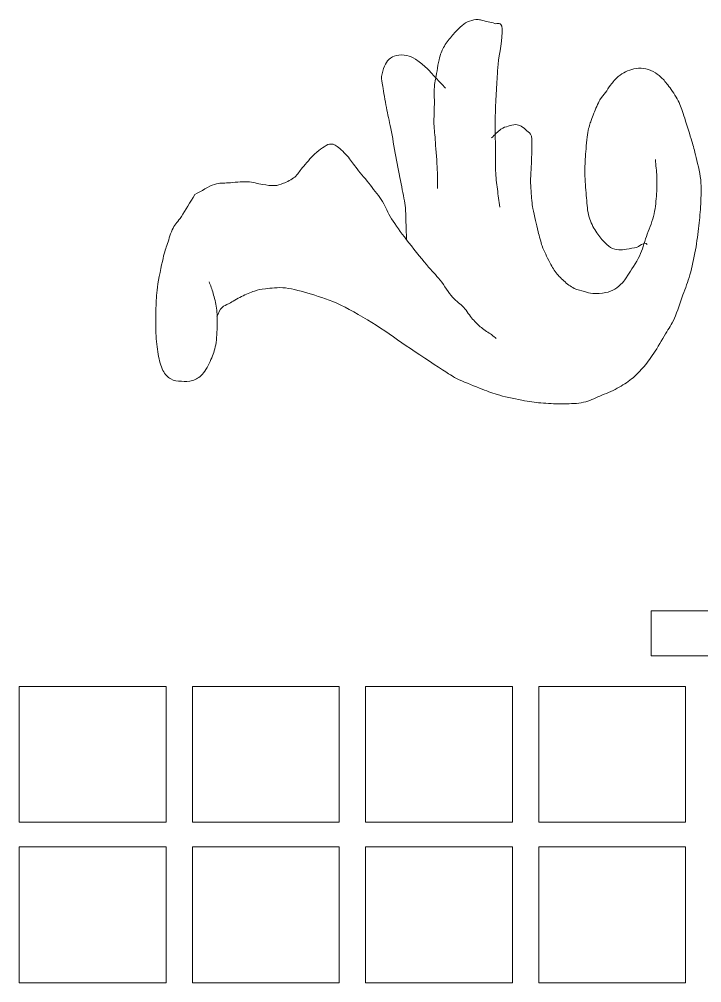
# Model space of a CAD drawing. Header units: millimetres. Extents: x -603 to 15, y -248 to 268.
# Drawn here: x -284.8 to -240.2, y 204.6 to 267.7 of the extents above; entities that cross this region are included whole.
import ezdxf

# ---------------------------------------------------------------- set-up
doc = ezdxf.new("R2010")
doc.units = ezdxf.units.MM
doc.header["$MEASUREMENT"] = 0
doc.layers.add('Camada 1', color=7, linetype='Continuous')

msp = doc.modelspace()

# ---------------------------------------------------------------- linework, layer by layer
at = {"layer": 'Camada 1', "color": 250, "lineweight": 9}
for points, knots in [([(-257.4505, 256.6172), (-257.4582, 257.0247), (-257.4499, 257.3382), (-257.4737, 257.8397), (-257.4737, 257.8397), (-257.4975, 258.3413), (-257.5573, 259.1217), (-257.5932, 259.6227), (-257.5932, 259.6227), (-257.6291, 260.1236), (-257.6771, 260.4271), (-257.6889, 260.8452), (-257.6889, 260.8452), (-257.7007, 261.2634), (-257.6681, 261.7196), (-257.6638, 262.1187), (-257.6638, 262.1187), (-257.6595, 262.5177), (-257.6794, 262.9472), (-257.663, 263.2394), (-257.663, 263.2394), (-257.6465, 263.5316), (-257.6225, 263.528), (-257.5658, 263.8507), (-257.5658, 263.8507), (-257.5092, 264.1733), (-257.4175, 264.822), (-257.3233, 265.1751), (-257.3233, 265.1751), (-257.229, 265.5282), (-257.1511, 265.6906), (-257.0086, 265.9392), (-257.0086, 265.9392), (-256.866, 266.1879), (-256.6506, 266.4442), (-256.4764, 266.6524), (-256.4764, 266.6524), (-256.3023, 266.8605), (-256.1292, 267.0424), (-255.9649, 267.1874), (-255.9649, 267.1874), (-255.8005, 267.3323), (-255.6626, 267.4387), (-255.4922, 267.5201), (-255.4922, 267.5201), (-255.3219, 267.6013), (-255.0909, 267.6521), (-254.9471, 267.6734), (-254.9471, 267.6734), (-254.8032, 267.6949), (-254.7654, 267.6736), (-254.6321, 267.648), (-254.6321, 267.648), (-254.4988, 267.6224), (-254.301, 267.5584), (-254.1476, 267.5201), (-254.1476, 267.5201), (-253.9943, 267.4816), (-253.866, 267.4948), (-253.7117, 267.4176), (-253.7117, 267.4176), (-253.5573, 267.3406), (-253.2759, 267.6245), (-253.2275, 267.0594), (-253.2275, 267.0594), (-253.1791, 266.4943), (-253.4225, 265.3968), (-253.4836, 264.7568), (-253.4836, 264.7568), (-253.5446, 264.1169), (-253.5631, 263.7464), (-253.5937, 263.2219), (-253.5937, 263.2219), (-253.6244, 262.6972), (-253.6551, 262.2503), (-253.6677, 261.6101), (-253.6677, 261.6101), (-253.6802, 260.9698), (-253.6712, 260.0211), (-253.6693, 259.3842), (-253.6693, 259.3842), (-253.6674, 258.7473), (-253.6783, 258.2603), (-253.6561, 257.7888), (-253.6561, 257.7888), (-253.6339, 257.3173), (-253.5843, 256.9656), (-253.5362, 256.5663), (-253.5362, 256.5663), (-253.4882, 256.1669), (-253.4241, 255.7852), (-253.368, 255.3946)], [0, 0, 0, 0, 0.0416667, 0.0416667, 0.0416667, 0.0416667, 0.0833333, 0.0833333, 0.0833333, 0.0833333, 0.125, 0.125, 0.125, 0.125, 0.1666667, 0.1666667, 0.1666667, 0.1666667, 0.2083333, 0.2083333, 0.2083333, 0.2083333, 0.25, 0.25, 0.25, 0.25, 0.2916667, 0.2916667, 0.2916667, 0.2916667, 0.3333333, 0.3333333, 0.3333333, 0.3333333, 0.375, 0.375, 0.375, 0.375, 0.4166667, 0.4166667, 0.4166667, 0.4166667, 0.4583333, 0.4583333, 0.4583333, 0.4583333, 0.5, 0.5, 0.5, 0.5, 0.5416667, 0.5416667, 0.5416667, 0.5416667, 0.5833333, 0.5833333, 0.5833333, 0.5833333, 0.625, 0.625, 0.625, 0.625, 0.6666667, 0.6666667, 0.6666667, 0.6666667, 0.7083333, 0.7083333, 0.7083333, 0.7083333, 0.75, 0.75, 0.75, 0.75, 0.7916667, 0.7916667, 0.7916667, 0.7916667, 0.8333333, 0.8333333, 0.8333333, 0.8333333, 0.875, 0.875, 0.875, 0.875, 0.9166667, 0.9166667, 0.9166667, 0.9166667, 1, 1, 1, 1]), ([(-256.9381, 263.1885), (-257.1474, 263.4092), (-257.3486, 263.6214), (-257.5658, 263.8507), (-257.5658, 263.8507), (-257.7831, 264.0799), (-258.0203, 264.3599), (-258.2419, 264.5638), (-258.2419, 264.5638), (-258.4635, 264.7677), (-258.6881, 264.9456), (-258.8939, 265.0732), (-258.8939, 265.0732), (-259.0996, 265.2009), (-259.2631, 265.2853), (-259.4736, 265.3279), (-259.4736, 265.3279), (-259.684, 265.3706), (-259.9554, 265.3707), (-260.1501, 265.3279), (-260.1501, 265.3279), (-260.3448, 265.2852), (-260.5021, 265.1944), (-260.6336, 265.0732), (-260.6336, 265.0732), (-260.765, 264.9522), (-260.8417, 264.8049), (-260.9238, 264.6148), (-260.9238, 264.6148), (-261.0059, 264.4246), (-261.0958, 264.191), (-261.1176, 263.9526), (-261.1176, 263.9526), (-261.1395, 263.7141), (-261.0978, 263.6303), (-261.0456, 263.2903), (-261.0456, 263.2903), (-260.9935, 262.9503), (-260.8933, 262.3735), (-260.8051, 261.915), (-260.8051, 261.915), (-260.7168, 261.4564), (-260.6205, 261.0745), (-260.5162, 260.5396), (-260.5162, 260.5396), (-260.4119, 260.0047), (-260.2916, 259.3086), (-260.1793, 258.7057), (-260.1793, 258.7057), (-260.0669, 258.1029), (-259.9426, 257.4577), (-259.8423, 256.9228), (-259.8423, 256.9228), (-259.742, 256.3879), (-259.6301, 255.8989), (-259.5776, 255.4965), (-259.5776, 255.4965), (-259.5251, 255.0941), (-259.5459, 254.9022), (-259.53, 254.5286), (-259.53, 254.5286), (-259.5142, 254.1551), (-259.4985, 253.6796), (-259.4827, 253.2552)], [0, 0, 0, 0, 0.0588235, 0.0588235, 0.0588235, 0.0588235, 0.1176471, 0.1176471, 0.1176471, 0.1176471, 0.1764706, 0.1764706, 0.1764706, 0.1764706, 0.2352941, 0.2352941, 0.2352941, 0.2352941, 0.2941176, 0.2941176, 0.2941176, 0.2941176, 0.3529412, 0.3529412, 0.3529412, 0.3529412, 0.4117647, 0.4117647, 0.4117647, 0.4117647, 0.4705882, 0.4705882, 0.4705882, 0.4705882, 0.5294118, 0.5294118, 0.5294118, 0.5294118, 0.5882353, 0.5882353, 0.5882353, 0.5882353, 0.6470588, 0.6470588, 0.6470588, 0.6470588, 0.7058824, 0.7058824, 0.7058824, 0.7058824, 0.7647059, 0.7647059, 0.7647059, 0.7647059, 0.8235294, 0.8235294, 0.8235294, 0.8235294, 0.8823529, 0.8823529, 0.8823529, 0.8823529, 1, 1, 1, 1]), ([(-243.7291, 252.9496), (-243.8815, 253.1891), (-244.3212, 252.7627), (-244.4299, 252.7457), (-244.4299, 252.7457), (-244.5387, 252.7287), (-244.8891, 252.6693), (-245.0824, 252.6438), (-245.0824, 252.6438), (-245.2757, 252.6184), (-245.416, 252.5759), (-245.5898, 252.5929), (-245.5898, 252.5929), (-245.7637, 252.6099), (-245.9466, 252.6429), (-246.1213, 252.7457), (-246.1213, 252.7457), (-246.296, 252.8486), (-246.4548, 253.0083), (-246.6284, 253.2042), (-246.6284, 253.2042), (-246.8019, 253.4), (-247.0011, 253.6346), (-247.1594, 253.9174), (-247.1594, 253.9174), (-247.3176, 254.2001), (-247.4742, 254.5), (-247.5694, 254.8853), (-247.5694, 254.8853), (-247.6646, 255.2705), (-247.6735, 255.7084), (-247.7134, 256.1587), (-247.7134, 256.1587), (-247.7534, 256.6092), (-247.8013, 257.1324), (-247.809, 257.5851), (-247.809, 257.5851), (-247.8167, 258.0378), (-247.7923, 258.4076), (-247.7597, 258.8585), (-247.7597, 258.8585), (-247.7272, 259.3095), (-247.6744, 259.9136), (-247.6137, 260.2849), (-247.6137, 260.2849), (-247.553, 260.6562), (-247.4668, 260.8499), (-247.3995, 261.061), (-247.3995, 261.061), (-247.3323, 261.272), (-247.3075, 261.3211), (-247.2114, 261.5472), (-247.2114, 261.5472), (-247.1153, 261.7731), (-246.9505, 262.1912), (-246.8231, 262.417), (-246.8231, 262.417), (-246.6956, 262.6427), (-246.5705, 262.7282), (-246.4533, 262.8902), (-246.4533, 262.8902), (-246.336, 263.0523), (-246.2585, 263.2143), (-246.1198, 263.3892), (-246.1198, 263.3892), (-245.9811, 263.5641), (-245.7871, 263.7949), (-245.6227, 263.9382), (-245.6227, 263.9382), (-245.4584, 264.0815), (-245.3099, 264.1598), (-245.138, 264.2451), (-245.138, 264.2451), (-244.9662, 264.3306), (-244.7872, 264.4114), (-244.5927, 264.4499), (-244.5927, 264.4499), (-244.3984, 264.4882), (-244.1856, 264.5054), (-243.975, 264.4754), (-243.975, 264.4754), (-243.7643, 264.4456), (-243.5276, 264.3692), (-243.3331, 264.2708), (-243.3331, 264.2708), (-243.1386, 264.1724), (-242.9846, 264.0495), (-242.8125, 263.887), (-242.8125, 263.887), (-242.6405, 263.7245), (-242.4901, 263.555), (-242.3043, 263.2987), (-242.3043, 263.2987), (-242.1183, 263.0422), (-241.8638, 262.6742), (-241.6992, 262.3521), (-241.6992, 262.3521), (-241.5347, 262.0298), (-241.4657, 261.7938), (-241.3245, 261.3798), (-241.3245, 261.3798), (-241.1834, 260.9657), (-240.9801, 260.2969), (-240.8532, 259.8704), (-240.8532, 259.8704), (-240.7263, 259.4439), (-240.6686, 259.2709), (-240.5633, 258.8215), (-240.5633, 258.8215), (-240.458, 258.3719), (-240.2802, 257.7262), (-240.2224, 257.1775), (-240.2224, 257.1775), (-240.1645, 256.6288), (-240.2029, 256.1011), (-240.2236, 255.5983), (-240.2236, 255.5983), (-240.2441, 255.0957), (-240.2886, 254.6736), (-240.3455, 254.1721), (-240.3455, 254.1721), (-240.4023, 253.6706), (-240.4667, 253.1293), (-240.5641, 252.5929), (-240.5641, 252.5929), (-240.6614, 252.0565), (-240.7899, 251.4575), (-240.9277, 250.9628), (-240.9277, 250.9628), (-241.0656, 250.4681), (-241.2183, 250.1138), (-241.3878, 249.6384), (-241.3878, 249.6384), (-241.5573, 249.1629), (-241.7539, 248.5373), (-241.9447, 248.1102), (-241.9447, 248.1102), (-242.1355, 247.6832), (-242.2996, 247.4734), (-242.5254, 247.0914), (-242.5254, 247.0914), (-242.7511, 246.7094), (-243.0493, 246.1918), (-243.2995, 245.8179), (-243.2995, 245.8179), (-243.5498, 245.444), (-243.7829, 245.1307), (-244.0251, 244.8501), (-244.0251, 244.8501), (-244.2674, 244.5694), (-244.4718, 244.3581), (-244.7505, 244.1369), (-244.7505, 244.1369), (-245.0292, 243.9156), (-245.3466, 243.7126), (-245.6933, 243.5256), (-245.6933, 243.5256), (-246.0401, 243.3387), (-246.4627, 243.169), (-246.8293, 243.0162), (-246.8293, 243.0162), (-247.1959, 242.8633), (-247.5011, 242.6938), (-247.8928, 242.6087), (-247.8928, 242.6087), (-248.2844, 242.5237), (-248.7344, 242.5153), (-249.1735, 242.5068), (-249.1735, 242.5068), (-249.6126, 242.4983), (-250.0956, 242.5238), (-250.5265, 242.5577), (-250.5265, 242.5577), (-250.9575, 242.5917), (-251.2835, 242.6256), (-251.7586, 242.7105), (-251.7586, 242.7105), (-252.2338, 242.7954), (-252.9141, 242.9397), (-253.3773, 243.0672), (-253.3773, 243.0672), (-253.8404, 243.1945), (-254.0939, 243.3049), (-254.5367, 243.4747), (-254.5367, 243.4747), (-254.9796, 243.6444), (-255.6396, 243.8991), (-256.0344, 244.086), (-256.0344, 244.086), (-256.4292, 244.2727), (-256.3725, 244.2557), (-256.9038, 244.5953), (-256.9038, 244.5953), (-257.4352, 244.935), (-258.4615, 245.6141), (-259.2222, 246.1235), (-259.2222, 246.1235), (-259.983, 246.633), (-260.7073, 247.1763), (-261.4682, 247.6518), (-261.4682, 247.6518), (-262.2291, 248.1272), (-263.0776, 248.6363), (-263.7868, 248.9762), (-263.7868, 248.9762), (-264.496, 249.3161), (-265.1151, 249.5026), (-265.7192, 249.6893), (-265.7192, 249.6893), (-266.3234, 249.8761), (-266.91, 250.0374), (-267.4103, 250.0968), (-267.4103, 250.0968), (-267.9106, 250.1562), (-268.3766, 250.0798), (-268.7151, 250.0459), (-268.7151, 250.0459), (-269.0536, 250.0119), (-269.178, 249.978), (-269.4401, 249.8931), (-269.4401, 249.8931), (-269.7022, 249.8082), (-270.008, 249.6724), (-270.286, 249.5365), (-270.286, 249.5365), (-270.564, 249.4007), (-270.8944, 249.1969), (-271.1078, 249.078), (-271.1078, 249.078), (-271.3214, 248.9592), (-271.431, 248.9667), (-271.5671, 248.8234), (-271.5671, 248.8234), (-271.7032, 248.6801), (-271.793, 248.4329), (-271.9059, 248.2375)], [0, 0, 0, 0, 0.0166667, 0.0166667, 0.0166667, 0.0166667, 0.0333333, 0.0333333, 0.0333333, 0.0333333, 0.05, 0.05, 0.05, 0.05, 0.0666667, 0.0666667, 0.0666667, 0.0666667, 0.0833333, 0.0833333, 0.0833333, 0.0833333, 0.1, 0.1, 0.1, 0.1, 0.1166667, 0.1166667, 0.1166667, 0.1166667, 0.1333333, 0.1333333, 0.1333333, 0.1333333, 0.15, 0.15, 0.15, 0.15, 0.1666667, 0.1666667, 0.1666667, 0.1666667, 0.1833333, 0.1833333, 0.1833333, 0.1833333, 0.2, 0.2, 0.2, 0.2, 0.2166667, 0.2166667, 0.2166667, 0.2166667, 0.2333333, 0.2333333, 0.2333333, 0.2333333, 0.25, 0.25, 0.25, 0.25, 0.2666667, 0.2666667, 0.2666667, 0.2666667, 0.2833333, 0.2833333, 0.2833333, 0.2833333, 0.3, 0.3, 0.3, 0.3, 0.3166667, 0.3166667, 0.3166667, 0.3166667, 0.3333333, 0.3333333, 0.3333333, 0.3333333, 0.35, 0.35, 0.35, 0.35, 0.3666667, 0.3666667, 0.3666667, 0.3666667, 0.3833333, 0.3833333, 0.3833333, 0.3833333, 0.4, 0.4, 0.4, 0.4, 0.4166667, 0.4166667, 0.4166667, 0.4166667, 0.4333333, 0.4333333, 0.4333333, 0.4333333, 0.45, 0.45, 0.45, 0.45, 0.4666667, 0.4666667, 0.4666667, 0.4666667, 0.4833333, 0.4833333, 0.4833333, 0.4833333, 0.5, 0.5, 0.5, 0.5, 0.5166667, 0.5166667, 0.5166667, 0.5166667, 0.5333333, 0.5333333, 0.5333333, 0.5333333, 0.55, 0.55, 0.55, 0.55, 0.5666667, 0.5666667, 0.5666667, 0.5666667, 0.5833333, 0.5833333, 0.5833333, 0.5833333, 0.6, 0.6, 0.6, 0.6, 0.6166667, 0.6166667, 0.6166667, 0.6166667, 0.6333333, 0.6333333, 0.6333333, 0.6333333, 0.65, 0.65, 0.65, 0.65, 0.6666667, 0.6666667, 0.6666667, 0.6666667, 0.6833333, 0.6833333, 0.6833333, 0.6833333, 0.7, 0.7, 0.7, 0.7, 0.7166667, 0.7166667, 0.7166667, 0.7166667, 0.7333333, 0.7333333, 0.7333333, 0.7333333, 0.75, 0.75, 0.75, 0.75, 0.7666667, 0.7666667, 0.7666667, 0.7666667, 0.7833333, 0.7833333, 0.7833333, 0.7833333, 0.8, 0.8, 0.8, 0.8, 0.8166667, 0.8166667, 0.8166667, 0.8166667, 0.8333333, 0.8333333, 0.8333333, 0.8333333, 0.85, 0.85, 0.85, 0.85, 0.8666667, 0.8666667, 0.8666667, 0.8666667, 0.8833333, 0.8833333, 0.8833333, 0.8833333, 0.9, 0.9, 0.9, 0.9, 0.9166667, 0.9166667, 0.9166667, 0.9166667, 0.9333333, 0.9333333, 0.9333333, 0.9333333, 0.95, 0.95, 0.95, 0.95, 0.9666667, 0.9666667, 0.9666667, 0.9666667, 1, 1, 1, 1]), ([(-253.9203, 259.9283), (-253.7188, 260.1151), (-253.4981, 260.3606), (-253.3158, 260.4886), (-253.3158, 260.4886), (-253.1335, 260.6166), (-252.9937, 260.6414), (-252.8324, 260.6924), (-252.8324, 260.6924), (-252.6712, 260.7433), (-252.491, 260.7942), (-252.3491, 260.7942), (-252.3491, 260.7942), (-252.2072, 260.7942), (-252.1123, 260.7606), (-251.9867, 260.6924), (-251.9867, 260.6924), (-251.8612, 260.6241), (-251.7134, 260.4975), (-251.6004, 260.3868), (-251.6004, 260.3868), (-251.4873, 260.2761), (-251.3698, 260.2609), (-251.3107, 260.0301), (-251.3107, 260.0301), (-251.2516, 259.7995), (-251.287, 259.4703), (-251.2872, 259.1641), (-251.2872, 259.1641), (-251.2874, 258.8581), (-251.2997, 258.536), (-251.3121, 258.1963), (-251.3121, 258.1963), (-251.3244, 257.8567), (-251.3656, 257.5214), (-251.3612, 257.1266), (-251.3612, 257.1266), (-251.3568, 256.7318), (-251.3114, 256.1463), (-251.2857, 255.8417), (-251.2857, 255.8417), (-251.2599, 255.5371), (-251.2466, 255.5243), (-251.2073, 255.3045), (-251.2073, 255.3045), (-251.1681, 255.0846), (-251.1078, 254.778), (-251.0504, 254.5241), (-251.0504, 254.5241), (-250.9931, 254.2701), (-250.9367, 254.0614), (-250.8632, 253.7821), (-250.8632, 253.7821), (-250.7897, 253.5029), (-250.6825, 253.0733), (-250.6096, 252.8482), (-250.6096, 252.8482), (-250.5367, 252.6231), (-250.5008, 252.5988), (-250.4282, 252.4389), (-250.4282, 252.4389), (-250.3556, 252.2789), (-250.2872, 252.0995), (-250.1742, 251.8881), (-250.1742, 251.8881), (-250.0612, 251.6767), (-249.917, 251.3946), (-249.7508, 251.1718), (-249.7508, 251.1718), (-249.5847, 250.9488), (-249.3882, 250.7415), (-249.182, 250.5578), (-249.182, 250.5578), (-248.9757, 250.374), (-248.7411, 250.1871), (-248.5161, 250.0716), (-248.5161, 250.0716), (-248.2911, 249.956), (-248.0437, 249.9222), (-247.8379, 249.8668), (-247.8379, 249.8668), (-247.632, 249.8115), (-247.5135, 249.7518), (-247.2808, 249.7391), (-247.2808, 249.7391), (-247.0482, 249.7263), (-246.6839, 249.7432), (-246.445, 249.7902), (-246.445, 249.7902), (-246.206, 249.8371), (-246.0338, 249.9134), (-245.8512, 250.0204), (-245.8512, 250.0204), (-245.6687, 250.1275), (-245.4985, 250.2754), (-245.3543, 250.4298), (-245.3543, 250.4298), (-245.2101, 250.5841), (-245.1769, 250.6487), (-244.9905, 250.9415), (-244.9905, 250.9415), (-244.8042, 251.2342), (-244.4401, 251.7608), (-244.237, 252.1854), (-244.237, 252.1854), (-244.034, 252.6101), (-243.9362, 253.035), (-243.7828, 253.468), (-243.7828, 253.468), (-243.6295, 253.901), (-243.4285, 254.337), (-243.3169, 254.7834), (-243.3169, 254.7834), (-243.2053, 255.2297), (-243.1595, 255.6713), (-243.1226, 256.1078), (-243.1226, 256.1078), (-243.0858, 256.5443), (-243.0857, 256.98), (-243.0975, 257.3812), (-243.0975, 257.3812), (-243.1093, 257.7826), (-243.1614, 258.1284), (-243.1933, 258.502)], [0, 0, 0, 0, 0.03125, 0.03125, 0.03125, 0.03125, 0.0625, 0.0625, 0.0625, 0.0625, 0.09375, 0.09375, 0.09375, 0.09375, 0.125, 0.125, 0.125, 0.125, 0.15625, 0.15625, 0.15625, 0.15625, 0.1875, 0.1875, 0.1875, 0.1875, 0.21875, 0.21875, 0.21875, 0.21875, 0.25, 0.25, 0.25, 0.25, 0.28125, 0.28125, 0.28125, 0.28125, 0.3125, 0.3125, 0.3125, 0.3125, 0.34375, 0.34375, 0.34375, 0.34375, 0.375, 0.375, 0.375, 0.375, 0.40625, 0.40625, 0.40625, 0.40625, 0.4375, 0.4375, 0.4375, 0.4375, 0.46875, 0.46875, 0.46875, 0.46875, 0.5, 0.5, 0.5, 0.5, 0.53125, 0.53125, 0.53125, 0.53125, 0.5625, 0.5625, 0.5625, 0.5625, 0.59375, 0.59375, 0.59375, 0.59375, 0.625, 0.625, 0.625, 0.625, 0.65625, 0.65625, 0.65625, 0.65625, 0.6875, 0.6875, 0.6875, 0.6875, 0.71875, 0.71875, 0.71875, 0.71875, 0.75, 0.75, 0.75, 0.75, 0.78125, 0.78125, 0.78125, 0.78125, 0.8125, 0.8125, 0.8125, 0.8125, 0.84375, 0.84375, 0.84375, 0.84375, 0.875, 0.875, 0.875, 0.875, 0.90625, 0.90625, 0.90625, 0.90625, 0.9375, 0.9375, 0.9375, 0.9375, 1, 1, 1, 1]), ([(-273.3504, 256.2162), (-272.9227, 256.4373), (-272.4306, 256.7544), (-272.0624, 256.8821), (-272.0624, 256.8821), (-271.6942, 257.0097), (-271.5082, 256.9504), (-271.1503, 256.9793), (-271.1503, 256.9793), (-270.7924, 257.0083), (-270.2867, 257.0731), (-269.9147, 257.0561), (-269.9147, 257.0561), (-269.5428, 257.0391), (-269.2163, 256.9196), (-268.9216, 256.877), (-268.9216, 256.877), (-268.6268, 256.8345), (-268.3774, 256.7875), (-268.1464, 256.8002), (-268.1464, 256.8002), (-267.9155, 256.8129), (-267.7652, 256.8597), (-267.5406, 256.9538), (-267.5406, 256.9538), (-267.316, 257.0477), (-267.0093, 257.191), (-266.8014, 257.3631), (-266.8014, 257.3631), (-266.5935, 257.5352), (-266.518, 257.7278), (-266.3043, 257.9771), (-266.3043, 257.9771), (-266.0906, 258.2263), (-265.739, 258.6433), (-265.519, 258.8585), (-265.519, 258.8585), (-265.299, 259.0739), (-265.1525, 259.1556), (-264.9871, 259.2661), (-264.9871, 259.2661), (-264.8218, 259.3765), (-264.6922, 259.5035), (-264.5278, 259.5208), (-264.5278, 259.5208), (-264.3635, 259.5381), (-264.2279, 259.5136), (-264.0206, 259.368), (-264.0206, 259.368), (-263.8132, 259.2222), (-263.5139, 258.9014), (-263.2962, 258.6548), (-263.2962, 258.6548), (-263.0786, 258.4082), (-262.9583, 258.1963), (-262.7169, 257.8907), (-262.7169, 257.8907), (-262.4755, 257.5851), (-262.1255, 257.1775), (-261.8479, 256.821), (-261.8479, 256.821), (-261.5703, 256.4643), (-261.2815, 256.1176), (-261.0513, 255.7512), (-261.0513, 255.7512), (-260.8212, 255.3848), (-260.7345, 255.0478), (-260.4723, 254.6305), (-260.4723, 254.6305), (-260.2101, 254.2133), (-259.8649, 253.756), (-259.4827, 253.2552), (-259.4827, 253.2552), (-259.1004, 252.7542), (-258.5453, 252.0666), (-258.1791, 251.6251), (-258.1791, 251.6251), (-257.813, 251.1836), (-257.5717, 250.963), (-257.2859, 250.6063), (-257.2859, 250.6063), (-257, 250.2495), (-256.7236, 249.7836), (-256.4652, 249.4856), (-256.4652, 249.4856), (-256.2068, 249.1875), (-255.9587, 249.0617), (-255.7408, 248.8234), (-255.7408, 248.8234), (-255.523, 248.585), (-255.355, 248.2804), (-255.1615, 248.0592), (-255.1615, 248.0592), (-254.968, 247.8381), (-254.7876, 247.6689), (-254.582, 247.4989), (-254.582, 247.4989), (-254.3765, 247.329), (-254.091, 247.1593), (-253.93, 247.0405), (-253.93, 247.0405), (-253.769, 246.9216), (-253.7207, 246.8707), (-253.6161, 246.7858)], [0, 0, 0, 0, 0.037037, 0.037037, 0.037037, 0.037037, 0.0740741, 0.0740741, 0.0740741, 0.0740741, 0.1111111, 0.1111111, 0.1111111, 0.1111111, 0.1481481, 0.1481481, 0.1481481, 0.1481481, 0.1851852, 0.1851852, 0.1851852, 0.1851852, 0.2222222, 0.2222222, 0.2222222, 0.2222222, 0.2592593, 0.2592593, 0.2592593, 0.2592593, 0.2962963, 0.2962963, 0.2962963, 0.2962963, 0.3333333, 0.3333333, 0.3333333, 0.3333333, 0.3703704, 0.3703704, 0.3703704, 0.3703704, 0.4074074, 0.4074074, 0.4074074, 0.4074074, 0.4444444, 0.4444444, 0.4444444, 0.4444444, 0.4814815, 0.4814815, 0.4814815, 0.4814815, 0.5185185, 0.5185185, 0.5185185, 0.5185185, 0.5555556, 0.5555556, 0.5555556, 0.5555556, 0.5925926, 0.5925926, 0.5925926, 0.5925926, 0.6296296, 0.6296296, 0.6296296, 0.6296296, 0.6666667, 0.6666667, 0.6666667, 0.6666667, 0.7037037, 0.7037037, 0.7037037, 0.7037037, 0.7407407, 0.7407407, 0.7407407, 0.7407407, 0.7777778, 0.7777778, 0.7777778, 0.7777778, 0.8148148, 0.8148148, 0.8148148, 0.8148148, 0.8518519, 0.8518519, 0.8518519, 0.8518519, 0.8888889, 0.8888889, 0.8888889, 0.8888889, 0.9259259, 0.9259259, 0.9259259, 0.9259259, 1, 1, 1, 1]), ([(-272.4115, 250.5044), (-272.3231, 250.2497), (-272.227, 250.0301), (-272.1464, 249.7403), (-272.1464, 249.7403), (-272.0657, 249.4504), (-271.9743, 249.1171), (-271.9296, 248.7724), (-271.9296, 248.7724), (-271.8849, 248.4276), (-271.8738, 248.1047), (-271.8821, 247.7027), (-271.8821, 247.7027), (-271.8905, 247.3006), (-271.9092, 246.77), (-271.9798, 246.3782), (-271.9798, 246.3782), (-272.0502, 245.9865), (-272.148, 245.7361), (-272.2946, 245.4104), (-272.2946, 245.4104), (-272.4412, 245.0848), (-272.6454, 244.6764), (-272.851, 244.4425), (-272.851, 244.4425), (-273.0567, 244.2086), (-273.2723, 244.112), (-273.5037, 244.035), (-273.5037, 244.035), (-273.7352, 243.958), (-273.9906, 243.9671), (-274.2287, 243.9841), (-274.2287, 243.9841), (-274.4667, 244.0011), (-274.7244, 244.0159), (-274.9292, 244.1369), (-274.9292, 244.1369), (-275.1341, 244.2579), (-275.2946, 244.4157), (-275.4362, 244.6972), (-275.4362, 244.6972), (-275.5779, 244.9788), (-275.6722, 245.3537), (-275.7495, 245.767), (-275.7495, 245.767), (-275.8268, 246.1803), (-275.8696, 246.6386), (-275.8934, 247.1423), (-275.8934, 247.1423), (-275.9174, 247.6461), (-275.9087, 248.2702), (-275.8922, 248.7724), (-275.8922, 248.7724), (-275.8757, 249.2745), (-275.872, 249.6008), (-275.7945, 250.1478), (-275.7945, 250.1478), (-275.7171, 250.6948), (-275.5401, 251.5555), (-275.4307, 252.0326), (-275.4307, 252.0326), (-275.3212, 252.5097), (-275.2491, 252.6692), (-275.14, 253.0005), (-275.14, 253.0005), (-275.031, 253.3317), (-274.9324, 253.7176), (-274.7768, 254.0193), (-274.7768, 254.0193), (-274.6213, 254.321), (-274.4585, 254.4169), (-274.2205, 254.7834), (-274.2205, 254.7834), (-273.9826, 255.1498), (-273.6404, 255.7385), (-273.3504, 256.2162)], [0, 0, 0, 0, 0.05, 0.05, 0.05, 0.05, 0.1, 0.1, 0.1, 0.1, 0.15, 0.15, 0.15, 0.15, 0.2, 0.2, 0.2, 0.2, 0.25, 0.25, 0.25, 0.25, 0.3, 0.3, 0.3, 0.3, 0.35, 0.35, 0.35, 0.35, 0.4, 0.4, 0.4, 0.4, 0.45, 0.45, 0.45, 0.45, 0.5, 0.5, 0.5, 0.5, 0.55, 0.55, 0.55, 0.55, 0.6, 0.6, 0.6, 0.6, 0.65, 0.65, 0.65, 0.65, 0.7, 0.7, 0.7, 0.7, 0.75, 0.75, 0.75, 0.75, 0.8, 0.8, 0.8, 0.8, 0.85, 0.85, 0.85, 0.85, 0.9, 0.9, 0.9, 0.9, 1, 1, 1, 1])]:
    msp.add_open_spline(points, degree=3, knots=knots, dxfattribs=at)
at = {"layer": 'Camada 1', "color": 240, "lineweight": 9}
msp.add_open_spline([(-243.4757, 228.9462), (-243.4757, 228.9462), (-236.5149, 228.9462), (-236.5149, 228.9462), (-236.5149, 228.9462), (-236.5149, 228.9462), (-236.5149, 225.9962), (-236.5149, 225.9962), (-236.5149, 225.9962), (-236.5149, 225.9962), (-243.4757, 225.9962), (-243.4757, 225.9962), (-243.4757, 225.9962), (-243.4757, 225.9962), (-243.4757, 228.9462), (-243.4757, 228.9462)], degree=3, knots=[0, 0, 0, 0, 0.2, 0.2, 0.2, 0.2, 0.4, 0.4, 0.4, 0.4, 0.6, 0.6, 0.6, 0.6, 1, 1, 1, 1], dxfattribs=at)
at = {"layer": 'Camada 1', "color": 2, "lineweight": 9}
for points in [[(-275.2348, 224.0067), (-275.2348, 224.0067), (-284.8438, 224.0067), (-284.8438, 224.0067), (-284.8438, 224.0067), (-284.8438, 224.0067), (-284.8438, 215.1104), (-284.8438, 215.1104), (-284.8438, 215.1104), (-284.8438, 215.1104), (-275.2348, 215.1104), (-275.2348, 215.1104), (-275.2348, 215.1104), (-275.2348, 215.1104), (-275.2348, 224.0067), (-275.2348, 224.0067)], [(-263.894, 224.0067), (-263.894, 224.0067), (-273.503, 224.0067), (-273.503, 224.0067), (-273.503, 224.0067), (-273.503, 224.0067), (-273.503, 215.1104), (-273.503, 215.1104), (-273.503, 215.1104), (-273.503, 215.1104), (-263.894, 215.1104), (-263.894, 215.1104), (-263.894, 215.1104), (-263.894, 215.1104), (-263.894, 224.0067), (-263.894, 224.0067)], [(-252.5532, 224.0067), (-252.5532, 224.0067), (-262.1622, 224.0067), (-262.1622, 224.0067), (-262.1622, 224.0067), (-262.1622, 224.0067), (-262.1622, 215.1104), (-262.1622, 215.1104), (-262.1622, 215.1104), (-262.1622, 215.1104), (-252.5532, 215.1104), (-252.5532, 215.1104), (-252.5532, 215.1104), (-252.5532, 215.1104), (-252.5532, 224.0067), (-252.5532, 224.0067)], [(-241.2124, 224.0067), (-241.2124, 224.0067), (-250.8214, 224.0067), (-250.8214, 224.0067), (-250.8214, 224.0067), (-250.8214, 224.0067), (-250.8214, 215.1104), (-250.8214, 215.1104), (-250.8214, 215.1104), (-250.8214, 215.1104), (-241.2124, 215.1104), (-241.2124, 215.1104), (-241.2124, 215.1104), (-241.2124, 215.1104), (-241.2124, 224.0067), (-241.2124, 224.0067)], [(-275.2348, 213.4929), (-275.2348, 213.4929), (-284.8438, 213.4929), (-284.8438, 213.4929), (-284.8438, 213.4929), (-284.8438, 213.4929), (-284.8438, 204.5967), (-284.8438, 204.5967), (-284.8438, 204.5967), (-284.8438, 204.5967), (-275.2348, 204.5967), (-275.2348, 204.5967), (-275.2348, 204.5967), (-275.2348, 204.5967), (-275.2348, 213.4929), (-275.2348, 213.4929)], [(-263.894, 213.4929), (-263.894, 213.4929), (-273.503, 213.4929), (-273.503, 213.4929), (-273.503, 213.4929), (-273.503, 213.4929), (-273.503, 204.5967), (-273.503, 204.5967), (-273.503, 204.5967), (-273.503, 204.5967), (-263.894, 204.5967), (-263.894, 204.5967), (-263.894, 204.5967), (-263.894, 204.5967), (-263.894, 213.4929), (-263.894, 213.4929)], [(-252.5532, 213.4929), (-252.5532, 213.4929), (-262.1622, 213.4929), (-262.1622, 213.4929), (-262.1622, 213.4929), (-262.1622, 213.4929), (-262.1622, 204.5967), (-262.1622, 204.5967), (-262.1622, 204.5967), (-262.1622, 204.5967), (-252.5532, 204.5967), (-252.5532, 204.5967), (-252.5532, 204.5967), (-252.5532, 204.5967), (-252.5532, 213.4929), (-252.5532, 213.4929)], [(-241.2124, 213.4929), (-241.2124, 213.4929), (-250.8214, 213.4929), (-250.8214, 213.4929), (-250.8214, 213.4929), (-250.8214, 213.4929), (-250.8214, 204.5967), (-250.8214, 204.5967), (-250.8214, 204.5967), (-250.8214, 204.5967), (-241.2124, 204.5967), (-241.2124, 204.5967), (-241.2124, 204.5967), (-241.2124, 204.5967), (-241.2124, 213.4929), (-241.2124, 213.4929)]]:
    msp.add_open_spline(points, degree=3, knots=[0, 0, 0, 0, 0.2, 0.2, 0.2, 0.2, 0.4, 0.4, 0.4, 0.4, 0.6, 0.6, 0.6, 0.6, 1, 1, 1, 1], dxfattribs=at)

doc.saveas('drawing.dxf')
